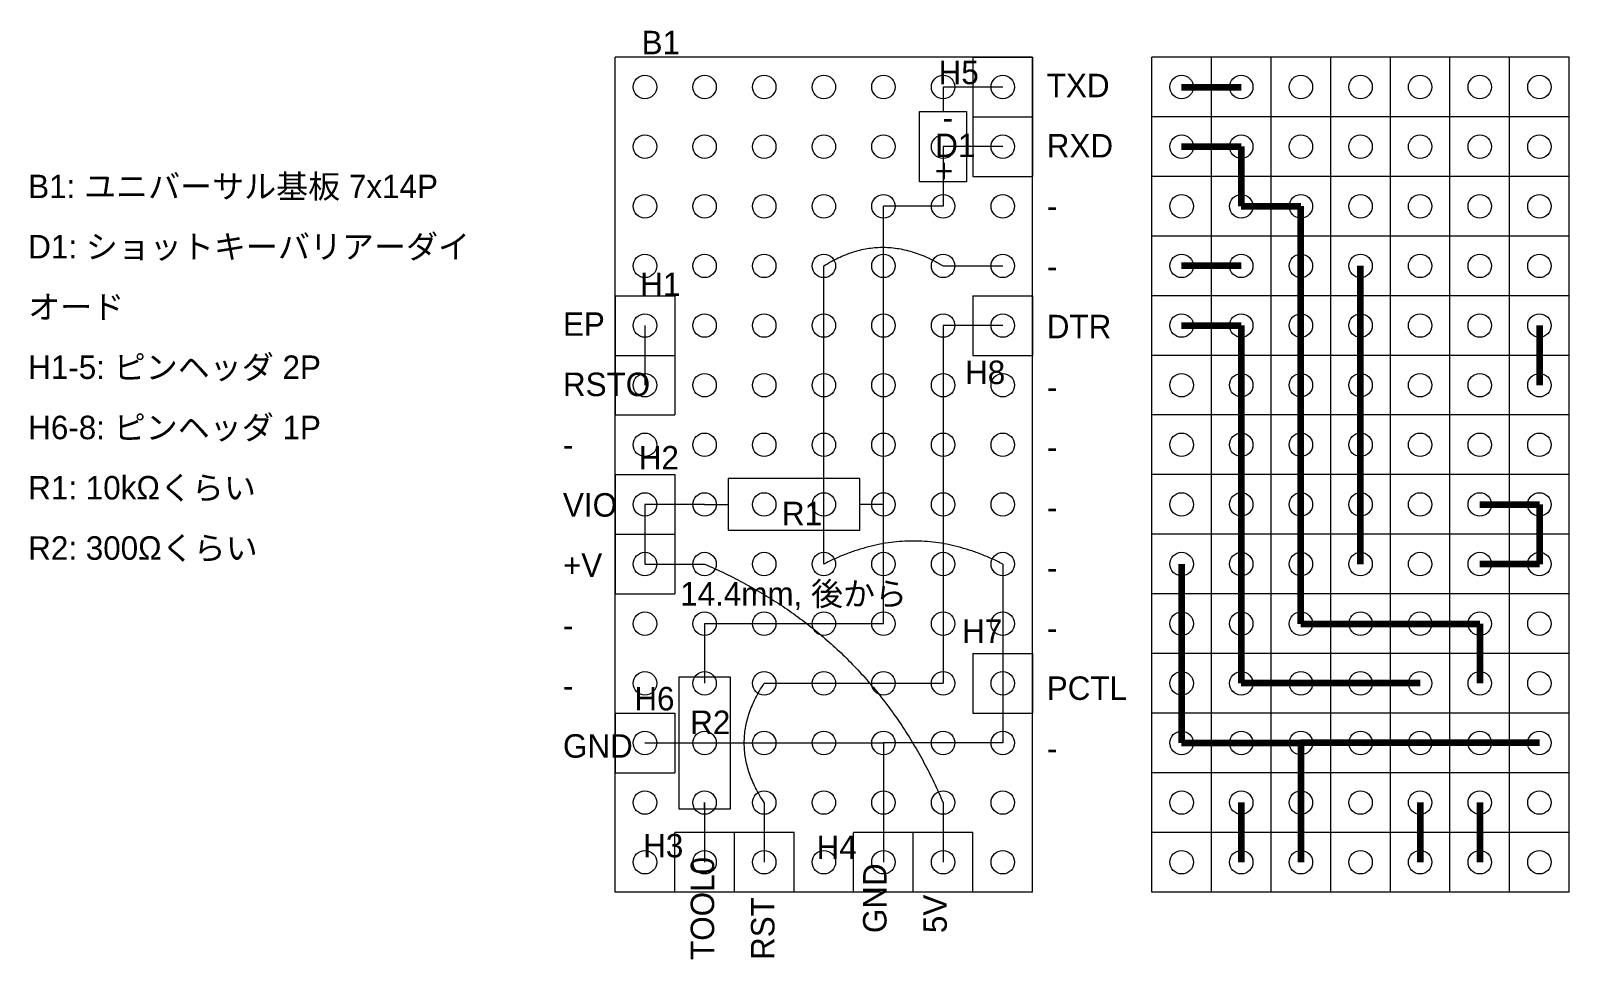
# Model space of a CAD drawing. Extents: x 123.1 to 188.6, y 26.8 to 66.3.
import ezdxf

# ---------------------------------------------------------------- set-up
doc = ezdxf.new("R2010")
doc.units = 0
doc.layers.get('0').update_dxf_attribs({"linetype": 'CONTINUOUS', "lineweight": 9})
doc.layers.add('0_GND', color=7, linetype='CONTINUOUS', lineweight=15)
doc.layers.add('5V line', color=1, linetype='CONTINUOUS', lineweight=15)
for name, color, linetype, lineweight, true_color in [('0_wire', 92, 'CONTINUOUS', 15, 0x00c800), ('diode', 212, 'CONTINUOUS', 15, 0xde00de), ('resister', 134, 'CONTINUOUS', 15, 0x00b1b1), ('socket_header', 56, 'CONTINUOUS', 15, 0x808000), ('universal_board', 253, 'CONTINUOUS', 15, 0xa0a0a4)]:
    doc.layers.add(name, color=color, linetype=linetype, lineweight=lineweight, true_color=true_color)
doc.styles.add('kst32b', font='kst32b')
doc.styles.add('unicode', font='unicode')

msp = doc.modelspace()

# ---------------------------------------------------------------- linework, layer by layer
at = {"layer": '0_GND'}
for p, q in [((156.84, 43.62), (156.84, 56.32)), ((161.92, 56.32), (164.46, 56.32)), ((164.46, 43.62), (164.46, 38.54)), ((164.46, 38.54), (164.46, 36)), ((149.22, 36), (159.38, 36)), ((159.38, 36), (159.38, 30.92)), ((164.46, 36), (159.38, 36))]:
    msp.add_line(p, q, dxfattribs=at)
at = {"layer": '0_GND', "lineweight": 200}
for p, q in [((174.62, 56.32), (172.08, 56.32)), ((179.7, 43.62), (179.7, 56.32)), ((172.08, 43.62), (172.08, 38.54)), ((172.08, 38.54), (172.08, 36)), ((172.08, 36), (177.16, 36)), ((187.32, 36), (177.16, 36)), ((177.16, 36), (177.16, 30.92))]:
    msp.add_line(p, q, dxfattribs=at)
at = {"layer": '0_wire'}
for p, q in [((164.46, 63.94), (161.92, 63.94)), ((164.46, 61.4), (161.92, 61.4)), ((161.92, 61.4), (161.92, 58.86)), ((161.92, 58.86), (159.38, 58.86)), ((159.38, 41.08), (159.38, 58.86)), ((149.22, 53.78), (149.22, 51.24)), ((164.46, 53.78), (161.92, 53.78)), ((161.92, 53.78), (161.92, 38.54)), ((151.76, 41.08), (151.76, 38.54)), ((159.38, 41.08), (151.76, 41.08)), ((154.3, 38.54), (161.92, 38.54)), ((151.76, 33.46), (151.76, 30.92)), ((154.3, 33.46), (154.3, 30.92))]:
    msp.add_line(p, q, dxfattribs=at)
at = {"layer": '0_wire', "lineweight": 200}
for p, q in [((172.08, 63.94), (174.62, 63.94)), ((172.08, 61.4), (174.62, 61.4)), ((174.62, 61.4), (174.62, 58.86)), ((174.62, 58.86), (177.16, 58.86)), ((177.16, 41.08), (177.16, 58.86)), ((172.08, 53.78), (174.62, 53.78)), ((174.62, 53.78), (174.62, 38.54)), ((187.32, 53.78), (187.32, 51.24)), ((177.16, 41.08), (184.78, 41.08)), ((184.78, 41.08), (184.78, 38.54)), ((182.24, 38.54), (174.62, 38.54)), ((182.24, 33.46), (182.24, 30.92)), ((184.78, 33.46), (184.78, 30.92))]:
    msp.add_line(p, q, dxfattribs=at)
at = {"layer": '5V line'}
for p, q in [((149.22, 46.16), (149.22, 43.62)), ((151.76, 46.16), (149.22, 46.16)), ((149.22, 43.62), (151.76, 43.62)), ((161.92, 33.46), (161.92, 30.92))]:
    msp.add_line(p, q, dxfattribs=at)
at = {"layer": '5V line', "lineweight": 200}
for p, q in [((184.78, 46.16), (187.32, 46.16)), ((187.32, 46.16), (187.32, 43.62)), ((187.32, 43.62), (184.78, 43.62)), ((174.62, 33.46), (174.62, 30.92))]:
    msp.add_line(p, q, dxfattribs=at)
at = {"layer": 'diode'}
for p, q in [((161.92, 63.94), (161.92, 62.9)), ((160.92, 62.9), (162.92, 62.9)), ((160.92, 59.9), (160.92, 62.9)), ((162.92, 62.9), (162.92, 59.9)), ((162.92, 59.9), (160.92, 59.9)), ((161.92, 59.9), (161.92, 58.86))]:
    msp.add_line(p, q, dxfattribs=at)
at = {"layer": 'resister'}
for p, q in [((158.37, 47.26), (152.77, 47.26)), ((152.77, 47.26), (152.77, 45.06)), ((158.37, 45.06), (158.37, 47.26)), ((151.76, 46.16), (152.77, 46.16)), ((159.38, 46.16), (158.37, 46.16)), ((152.77, 45.06), (158.37, 45.06)), ((152.86, 38.8), (150.66, 38.8)), ((150.66, 38.8), (150.66, 33.2)), ((151.76, 38.8), (151.76, 38.54)), ((152.86, 33.2), (152.86, 38.8)), ((151.76, 33.2), (151.76, 33.46)), ((150.66, 33.2), (152.86, 33.2))]:
    msp.add_line(p, q, dxfattribs=at)
for points in [[(156.84, 56.32), (159.322, 57.907), (161.92, 56.32)], [(164.46, 43.62), (160.653, 45.579), (156.84, 43.62)], [(151.76, 43.62), (158.899, 40.543), (161.92, 33.46)], [(154.3, 33.46), (152.6, 35.999), (154.3, 38.54)]]:
    msp.add_open_spline(points, degree=2, dxfattribs=at)
at = {"layer": 'socket_header'}
for p, q in [((163.19, 65.21), (163.19, 62.67)), ((163.19, 65.21), (165.73, 65.21)), ((165.73, 65.21), (165.73, 62.67)), ((163.19, 62.67), (163.19, 60.13)), ((163.19, 62.67), (165.73, 62.67)), ((163.19, 62.67), (165.73, 62.67)), ((165.73, 62.67), (165.73, 60.13)), ((163.19, 60.13), (165.73, 60.13)), ((147.95, 55.05), (147.95, 52.51)), ((147.95, 55.05), (150.49, 55.05)), ((150.49, 55.05), (150.49, 52.51)), ((163.19, 55.05), (163.19, 52.51)), ((163.19, 55.05), (165.73, 55.05)), ((165.73, 55.05), (165.73, 52.51)), ((147.95, 52.51), (147.95, 49.97)), ((147.95, 52.51), (150.49, 52.51)), ((147.95, 52.51), (150.49, 52.51)), ((150.49, 52.51), (150.49, 49.97)), ((163.19, 52.51), (165.73, 52.51)), ((147.95, 49.97), (150.49, 49.97)), ((147.95, 47.43), (147.95, 44.89)), ((147.95, 47.43), (150.49, 47.43)), ((150.49, 47.43), (150.49, 44.89)), ((147.95, 44.89), (147.95, 42.35)), ((147.95, 44.89), (150.49, 44.89)), ((147.95, 44.89), (150.49, 44.89)), ((150.49, 44.89), (150.49, 42.35)), ((147.95, 42.35), (150.49, 42.35)), ((163.19, 39.81), (163.19, 37.27)), ((163.19, 39.81), (165.73, 39.81)), ((165.73, 39.81), (165.73, 37.27)), ((147.95, 37.27), (147.95, 34.73)), ((147.95, 37.27), (150.49, 37.27)), ((150.49, 37.27), (150.49, 34.73)), ((163.19, 37.27), (165.73, 37.27)), ((147.95, 34.73), (150.49, 34.73)), ((150.49, 29.65), (150.49, 32.19)), ((153.03, 32.19), (150.49, 32.19)), ((153.03, 29.65), (153.03, 32.19)), ((153.03, 29.65), (153.03, 32.19)), ((155.57, 32.19), (153.03, 32.19)), ((155.57, 29.65), (155.57, 32.19)), ((158.11, 29.65), (158.11, 32.19)), ((160.65, 32.19), (158.11, 32.19)), ((160.65, 29.65), (160.65, 32.19)), ((160.65, 29.65), (160.65, 32.19)), ((163.19, 32.19), (160.65, 32.19)), ((163.19, 29.65), (163.19, 32.19)), ((153.03, 29.65), (150.49, 29.65)), ((155.57, 29.65), (153.03, 29.65)), ((160.65, 29.65), (158.11, 29.65)), ((163.19, 29.65), (160.65, 29.65))]:
    msp.add_line(p, q, dxfattribs=at)
at = {"layer": 'universal_board'}
for p, q in [((165.73, 65.21), (147.95, 65.21)), ((147.95, 29.65), (147.95, 65.21)), ((165.73, 29.65), (165.73, 65.21)), ((188.59, 65.21), (170.81, 65.21)), ((170.81, 29.65), (170.81, 65.21)), ((173.35, 29.65), (173.35, 65.21)), ((175.89, 29.65), (175.89, 65.21)), ((178.43, 29.65), (178.43, 65.21)), ((180.97, 29.65), (180.97, 65.21)), ((183.51, 29.65), (183.51, 65.21)), ((186.05, 29.65), (186.05, 65.21)), ((188.59, 29.65), (188.59, 65.21)), ((188.59, 62.67), (170.81, 62.67)), ((188.59, 60.13), (170.81, 60.13)), ((188.59, 57.59), (170.81, 57.59)), ((188.59, 55.05), (170.81, 55.05)), ((188.59, 52.51), (170.81, 52.51)), ((188.59, 49.97), (170.81, 49.97)), ((188.59, 47.43), (170.81, 47.43)), ((188.59, 44.89), (170.81, 44.89)), ((188.59, 42.35), (170.81, 42.35)), ((188.59, 39.81), (170.81, 39.81)), ((188.59, 37.27), (170.81, 37.27)), ((188.59, 34.73), (170.81, 34.73)), ((188.59, 32.19), (170.81, 32.19)), ((165.73, 29.65), (147.95, 29.65)), ((188.59, 29.65), (170.81, 29.65))]:
    msp.add_line(p, q, dxfattribs=at)
for centre in [(149.22, 63.94), (151.76, 63.94), (154.3, 63.94), (156.84, 63.94), (159.38, 63.94), (161.92, 63.94), (164.46, 63.94), (172.08, 63.94), (174.62, 63.94), (177.16, 63.94), (179.7, 63.94), (182.24, 63.94), (184.78, 63.94), (187.32, 63.94), (149.22, 61.4), (151.76, 61.4), (154.3, 61.4), (156.84, 61.4), (159.38, 61.4), (161.92, 61.4), (164.46, 61.4), (172.08, 61.4), (174.62, 61.4), (177.16, 61.4), (179.7, 61.4), (182.24, 61.4), (184.78, 61.4), (187.32, 61.4), (149.22, 58.86), (151.76, 58.86), (154.3, 58.86), (156.84, 58.86), (159.38, 58.86), (161.92, 58.86), (164.46, 58.86), (172.08, 58.86), (174.62, 58.86), (177.16, 58.86), (179.7, 58.86), (182.24, 58.86), (184.78, 58.86), (187.32, 58.86), (149.22, 56.32), (151.76, 56.32), (154.3, 56.32), (156.84, 56.32), (159.38, 56.32), (161.92, 56.32), (164.46, 56.32), (172.08, 56.32), (174.62, 56.32), (177.16, 56.32), (179.7, 56.32), (182.24, 56.32), (184.78, 56.32), (187.32, 56.32), (149.22, 53.78), (151.76, 53.78), (154.3, 53.78), (156.84, 53.78), (159.38, 53.78), (161.92, 53.78), (164.46, 53.78), (172.08, 53.78), (174.62, 53.78), (177.16, 53.78), (179.7, 53.78), (182.24, 53.78), (184.78, 53.78), (187.32, 53.78), (149.22, 51.24), (151.76, 51.24), (154.3, 51.24), (156.84, 51.24), (159.38, 51.24), (161.92, 51.24), (164.46, 51.24), (172.08, 51.24), (174.62, 51.24), (177.16, 51.24), (179.7, 51.24), (182.24, 51.24), (184.78, 51.24), (187.32, 51.24), (149.22, 48.7), (151.76, 48.7), (154.3, 48.7), (156.84, 48.7), (159.38, 48.7), (161.92, 48.7), (164.46, 48.7), (172.08, 48.7), (174.62, 48.7), (177.16, 48.7), (179.7, 48.7), (182.24, 48.7), (184.78, 48.7), (187.32, 48.7), (149.22, 46.16), (151.76, 46.16), (154.3, 46.16), (156.84, 46.16), (159.38, 46.16), (161.92, 46.16), (164.46, 46.16), (172.08, 46.16), (174.62, 46.16), (177.16, 46.16), (179.7, 46.16), (182.24, 46.16), (184.78, 46.16), (187.32, 46.16), (149.22, 43.62), (151.76, 43.62), (154.3, 43.62), (156.84, 43.62), (159.38, 43.62), (161.92, 43.62), (164.46, 43.62), (172.08, 43.62), (174.62, 43.62), (177.16, 43.62), (179.7, 43.62), (182.24, 43.62), (184.78, 43.62), (187.32, 43.62), (149.22, 41.08), (151.76, 41.08), (154.3, 41.08), (156.84, 41.08), (159.38, 41.08), (161.92, 41.08), (164.46, 41.08), (172.08, 41.08), (174.62, 41.08), (177.16, 41.08), (179.7, 41.08), (182.24, 41.08), (184.78, 41.08), (187.32, 41.08), (149.22, 38.54), (151.76, 38.54), (154.3, 38.54), (156.84, 38.54), (159.38, 38.54), (161.92, 38.54), (164.46, 38.54), (172.08, 38.54), (174.62, 38.54), (177.16, 38.54), (179.7, 38.54), (182.24, 38.54), (184.78, 38.54), (187.32, 38.54), (149.22, 36), (151.76, 36), (154.3, 36), (156.84, 36), (159.38, 36), (161.92, 36), (164.46, 36), (172.08, 36), (174.62, 36), (177.16, 36), (179.7, 36), (182.24, 36), (184.78, 36), (187.32, 36), (149.22, 33.46), (151.76, 33.46), (154.3, 33.46), (156.84, 33.46), (159.38, 33.46), (161.92, 33.46), (164.46, 33.46), (172.08, 33.46), (174.62, 33.46), (177.16, 33.46), (179.7, 33.46), (182.24, 33.46), (184.78, 33.46), (187.32, 33.46), (149.22, 30.92), (151.76, 30.92), (154.3, 30.92), (156.84, 30.92), (159.38, 30.92), (161.92, 30.92), (164.46, 30.92), (172.08, 30.92), (174.62, 30.92), (177.16, 30.92), (179.7, 30.92), (182.24, 30.92), (184.78, 30.92), (187.32, 30.92)]:
    msp.add_circle(centre, 0.5, dxfattribs=at)

# ---------------------------------------------------------------- texts
at = {"insert": (122.949, 51.96), "char_height": 1, "width": 20.85556, "attachment_point": 4, "line_spacing_factor": 1.54, "style": 'kst32b'}
msp.add_mtext('B1: ユニバーサル基板 7x14P\\PD1: ショットキーバリアーダイオード\\PH1-5: ピンヘッダ 2P\\PH6-8: ピンヘッダ 1P\\PR1: 10kΩくらい\\PR2: 300Ωくらい\\P', dxfattribs=at)
at = {"layer": 'diode', "style": 'kst32b'}
msp.add_text('D1', height=1, dxfattribs=at).set_placement((161.585, 60.955))
at = {"layer": 'diode', "char_height": 1, "width": 0.44444, "attachment_point": 4, "rotation": 180, "line_spacing_factor": 1.54, "style": 'unicode'}
for s, insert in [('-', (162.348, 62.403)), ('+', (162.348, 60.344))]:
    msp.add_mtext(s, dxfattribs=dict(at, insert=insert))
at = {"layer": 'resister', "char_height": 1, "attachment_point": 4, "line_spacing_factor": 1.54, "style": 'kst32b'}
for s, insert, width in [('R1', (155.054, 45.776), 1.20222), ('14.4mm, 後から', (150.72, 42.26), 9.21667), ('R2', (151.148, 36.879), 1.30667)]:
    msp.add_mtext(s, dxfattribs=dict(at, insert=insert, width=width))
at = {"layer": 'socket_header', "char_height": 1, "attachment_point": 4, "line_spacing_factor": 1.54, "style": 'kst32b'}
for s, insert, width in [('H5', (161.729, 64.554), 1.16667), ('TXD\\PRXD\\P-\\P-\\PDTR\\P-\\P-\\P-\\P-\\P-\\PPCTL\\P-', (166.336, 49.886), 2.94667), ('H1', (149.019, 55.538), 1.09778), ('EP\\PRSTO\\P-\\PVIO\\P+V\\P-\\P-\\PGND', (145.728, 44.85), 2.87556), ('H8', (162.856, 51.781), 1.20222), ('H2', (148.956, 48.149), 1.20222), ('H7', (162.731, 40.761), 1.20222), ('H6', (148.768, 37.881), 1.16667), ('H3', (149.144, 31.62), 1.16667), ('H4', (156.532, 31.557), 1.20222)]:
    msp.add_mtext(s, dxfattribs=dict(at, insert=insert, width=width))
at = {"layer": 'socket_header', "char_height": 1, "attachment_point": 4, "rotation": 90, "line_spacing_factor": 1.54, "style": 'kst32b'}
for s, insert, width in [('TOOL0\\PRST', (152.959, 26.758), 3.66), ('GND\\P5V', (160.301, 27.901), 2.02111)]:
    msp.add_mtext(s, dxfattribs=dict(at, insert=insert, width=width))
at = {"layer": 'universal_board', "style": 'kst32b'}
msp.add_text('B1', height=1, dxfattribs=at).set_placement((149.077, 65.336))

doc.saveas('drawing.dxf')
